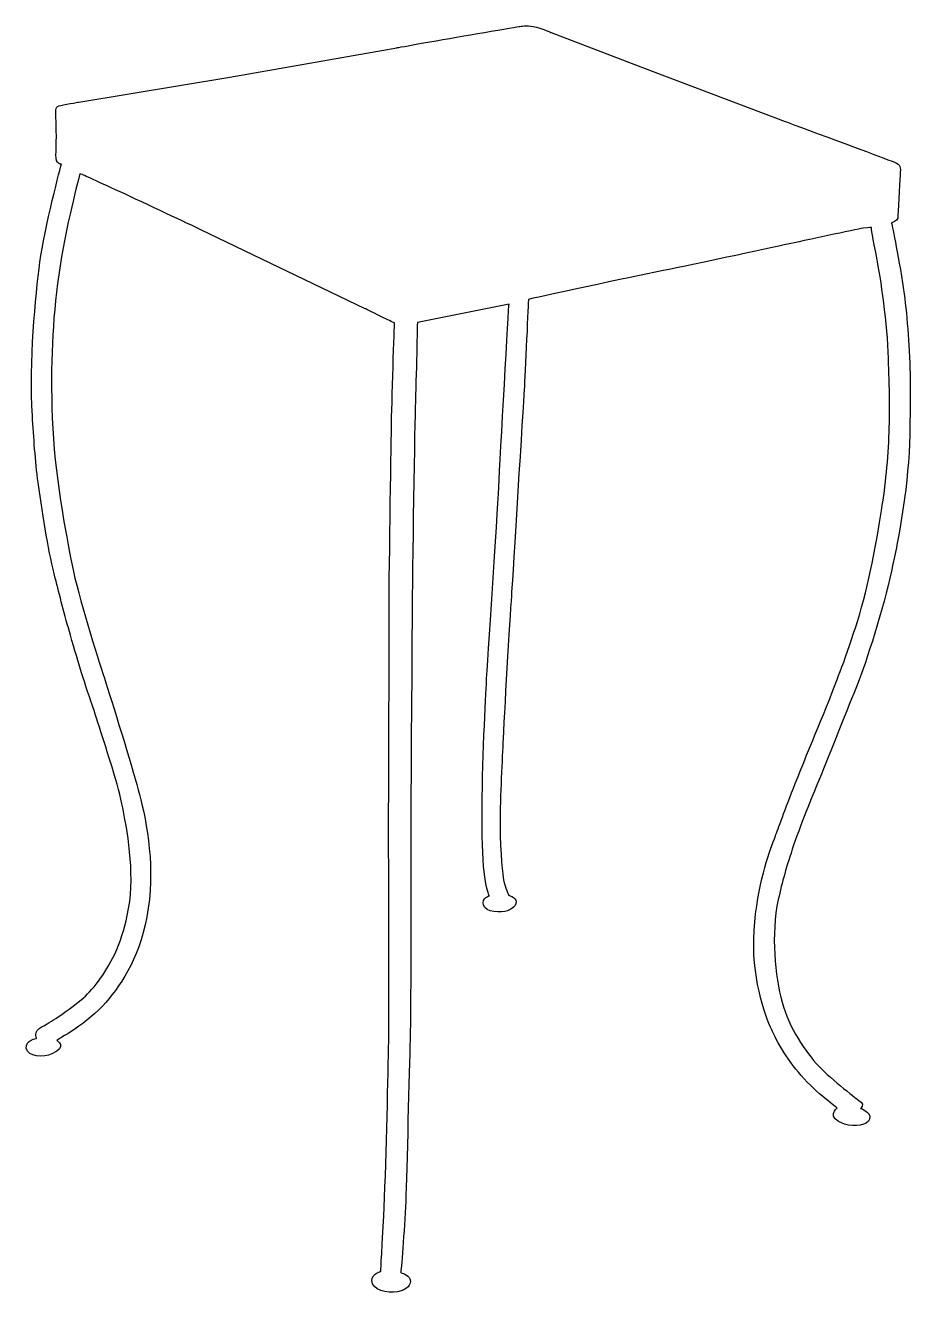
# Model space of a CAD drawing. Header units: centimetres. Extents: x -7.1 to 7.1, y -10.2 to 10.1.
import ezdxf

# ---------------------------------------------------------------- set-up
doc = ezdxf.new("R2010")
doc.units = ezdxf.units.CM
doc.header["$MEASUREMENT"] = 0
doc.layers.add('Camada 1', color=7, linetype='Continuous')

msp = doc.modelspace()

# ---------------------------------------------------------------- linework, layer by layer
at = {"layer": 'Camada 1'}
msp.add_open_spline([(-1.00186, -8.68463), (-0.98315, -8.22084), (-0.94574, -6.56354), (-0.93087, -6.09589), (-0.93087, -6.09589), (-0.91587, -5.62827), (-0.91587, -2.97963), (-0.91952, -2.6766), (-0.91952, -2.6766), (-0.9232, -2.37376), (-0.90081, 0.02816), (-0.90081, 0.53317), (-0.90081, 0.53317), (-0.90081, 1.03818), (-0.86342, 3.53344), (-0.84842, 4.02726), (-0.84842, 4.02726), (-0.83339, 4.5211), (-0.81482, 5.38894), (-0.81482, 5.38894), (-0.81482, 5.38894), (-0.81482, 5.38894), (0.65229, 5.68459), (0.65229, 5.68459), (0.65229, 5.68459), (0.65229, 5.68459), (0.51005, 3.23042), (0.48767, 2.75531), (0.48767, 2.75531), (0.46529, 2.28014), (0.30804, -0.05414), (0.28934, -0.39839), (0.28934, -0.39839), (0.27063, -0.74264), (0.21454, -1.90226), (0.22206, -2.69161), (0.22206, -2.69161), (0.22574, -3.09547), (0.24473, -3.38537), (0.2735, -3.56116), (0.2735, -3.56116), (0.30083, -3.72864), (0.33806, -3.79145), (0.33806, -3.79145), (0.33806, -3.79145), (0.33806, -3.79145), (0.21453, -3.82135), (0.24442, -3.94105), (0.24442, -3.94105), (0.27448, -4.06072), (0.53081, -4.06779), (0.62624, -4.03088), (0.62624, -4.03088), (0.80092, -3.9628), (0.78396, -3.86578), (0.72676, -3.81945), (0.72676, -3.81945), (0.69385, -3.79257), (0.64492, -3.78013), (0.64492, -3.78013), (0.64492, -3.78013), (0.64492, -3.78013), (0.59251, -3.66795), (0.56629, -3.53703), (0.56629, -3.53703), (0.55364, -3.47361), (0.51179, -3.11849), (0.5094, -2.66539), (0.5094, -2.66539), (0.50715, -2.18036), (0.54522, -1.58872), (0.55877, -1.27739), (0.55877, -1.27739), (0.58499, -0.6752), (0.67847, 0.8474), (0.69352, 1.06809), (0.69352, 1.06809), (0.70852, 1.28881), (0.88082, 4.08707), (0.89569, 4.31159), (0.89569, 4.31159), (0.91056, 4.53611), (0.96297, 5.75939), (0.96297, 5.75939), (0.96297, 5.75939), (0.96297, 5.75939), (2.73695, 6.1447), (3.04762, 6.20466), (3.04762, 6.20466), (3.35832, 6.26443), (4.89288, 6.59362), (5.11375, 6.64223), (5.11375, 6.64223), (5.33462, 6.69081), (6.21026, 6.87795), (6.3226, 6.89665), (6.3226, 6.89665), (6.43478, 6.91536), (6.45365, 6.91168), (6.45365, 6.91168), (6.45365, 6.91168), (6.45365, 6.91168), (6.47603, 6.73586), (6.53964, 6.42516), (6.53964, 6.42516), (6.60325, 6.1148), (6.71546, 5.35151), (6.72678, 4.81292), (6.72678, 4.81292), (6.73236, 4.54281), (6.75202, 4.24893), (6.74514, 3.85912), (6.74514, 3.85912), (6.73876, 3.4714), (6.70585, 2.98811), (6.65182, 2.62053), (6.65182, 2.62053), (6.59459, 2.23199), (6.49648, 1.57659), (6.32707, 0.93699), (6.32707, 0.93699), (6.17525, 0.36356), (5.95279, -0.2054), (5.86968, -0.42466), (5.86968, -0.42466), (5.76803, -0.69284), (5.46534, -1.41552), (5.23648, -1.99118), (5.23648, -1.99118), (5.06932, -2.41152), (4.95517, -2.73593), (4.91909, -2.83377), (4.91909, -2.83377), (4.83294, -3.06584), (4.6608, -3.48486), (4.58601, -4.21426), (4.58601, -4.21426), (4.51105, -4.94366), (4.70206, -5.5871), (4.84043, -5.8978), (4.84043, -5.8978), (4.87559, -5.97628), (4.93695, -6.10653), (5.02566, -6.2529), (5.02566, -6.2529), (5.10765, -6.38747), (5.2128, -6.53548), (5.32932, -6.66859), (5.32932, -6.66859), (5.58665, -6.96283), (5.90706, -7.18834), (5.90706, -7.18834), (5.90706, -7.18834), (5.90706, -7.18834), (5.71082, -7.34), (6.02311, -7.44644), (6.02311, -7.44644), (6.18707, -7.50237), (6.39374, -7.4666), (6.42586, -7.3691), (6.42586, -7.3691), (6.45047, -7.29525), (6.39199, -7.26139), (6.3712, -7.24443), (6.3712, -7.24443), (6.31511, -7.19969), (6.28137, -7.19969), (6.28137, -7.19969), (6.28137, -7.19969), (6.28137, -7.19969), (6.34132, -7.13225), (6.28888, -7.09486), (6.28888, -7.09486), (6.23647, -7.05745), (5.82477, -6.74326), (5.61141, -6.51873), (5.61141, -6.51873), (5.39808, -6.29434), (5.13611, -5.90151), (5.02393, -5.49381), (5.02393, -5.49381), (4.91159, -5.08595), (4.84145, -4.4096), (4.96384, -3.85154), (4.96384, -3.85154), (5.0257, -3.56992), (5.09267, -3.32399), (5.20932, -2.9831), (5.20932, -2.9831), (5.34598, -2.58466), (5.53791, -2.12103), (5.6226, -1.91744), (5.6226, -1.91744), (5.77987, -1.53964), (6.09438, -0.74645), (6.23281, -0.4022), (6.23281, -0.4022), (6.37119, -0.05811), (6.64834, 0.82473), (6.77555, 1.40472), (6.77555, 1.40472), (6.90279, 1.98453), (7.05619, 2.8263), (7.06739, 3.58941), (7.06739, 3.58941), (7.07234, 3.91654), (7.08271, 4.21126), (7.07345, 4.56572), (7.07345, 4.56572), (7.0608, 5.0388), (7.02133, 5.56635), (6.97005, 5.91266), (6.97005, 5.91266), (6.88022, 6.51869), (6.77553, 6.98631), (6.77553, 6.98631), (6.77553, 6.98631), (6.77553, 6.98631), (6.87081, 7.00914), (6.87652, 7.06111), (6.87652, 7.06111), (6.88388, 7.12839), (6.90274, 7.5997), (6.91393, 7.74575), (6.91393, 7.74575), (6.92512, 7.89154), (6.92512, 7.9104), (6.8241, 7.95514), (6.8241, 7.95514), (6.72311, 8.0002), (5.07632, 8.60607), (5.07632, 8.60607), (5.07632, 8.60607), (5.07632, 8.60607), (2.78947, 9.47406), (2.78947, 9.47406), (2.78947, 9.47406), (2.78947, 9.47406), (1.32991, 10.0316), (1.32991, 10.0316), (1.32991, 10.0316), (1.32991, 10.0316), (1.18447, 10.09968), (1.03696, 10.12862), (1.03696, 10.12862), (0.946, 10.14666), (0.83543, 10.13359), (0.81339, 10.12878), (0.81339, 10.12878), (0.74849, 10.11473), (0.44549, 10.06742), (0.14807, 10.01562), (0.14807, 10.01562), (-0.43015, 9.9151), (-1.14405, 9.78837), (-1.14405, 9.78837), (-1.14405, 9.78837), (-1.14405, 9.78837), (-3.82009, 9.31706), (-3.82009, 9.31706), (-3.82009, 9.31706), (-3.82009, 9.31706), (-6.2378, 8.91672), (-6.2378, 8.91672), (-6.2378, 8.91672), (-6.2378, 8.91672), (-6.49606, 8.87547), (-6.55615, 8.85695), (-6.55615, 8.85695), (-6.61595, 8.83809), (-6.60843, 8.77832), (-6.60089, 8.66613), (-6.60089, 8.66613), (-6.59356, 8.55395), (-6.59356, 8.187), (-6.60089, 8.0751), (-6.60089, 8.0751), (-6.61208, 7.91418), (-6.5149, 7.92167), (-6.5149, 7.92167), (-6.5149, 7.92167), (-6.5149, 7.92167), (-6.78821, 6.89278), (-6.85918, 6.3542), (-6.85918, 6.3542), (-6.9303, 5.81546), (-7.03148, 4.75297), (-6.97901, 3.89268), (-6.97901, 3.89268), (-6.9584, 3.55467), (-6.93284, 3.17174), (-6.88633, 2.82495), (-6.88633, 2.82495), (-6.80931, 2.2485), (-6.70766, 1.66293), (-6.61209, 1.29246), (-6.61209, 1.29246), (-6.54782, 1.04283), (-6.459, 0.69138), (-6.36981, 0.37957), (-6.36981, 0.37957), (-6.24133, -0.07014), (-6.11221, -0.47001), (-6.05448, -0.63781), (-6.05448, -0.63781), (-5.99392, -0.81505), (-5.83284, -1.30395), (-5.70385, -1.73319), (-5.70385, -1.73319), (-5.62604, -1.99306), (-5.56447, -2.20722), (-5.53044, -2.38494), (-5.53044, -2.38494), (-5.44059, -2.85608), (-5.3284, -3.51453), (-5.45945, -4.10939), (-5.45945, -4.10939), (-5.50805, -4.33042), (-5.56957, -4.53481), (-5.66053, -4.72502), (-5.66053, -4.72502), (-5.81473, -5.04704), (-6.02505, -5.31538), (-6.19673, -5.45635), (-6.19673, -5.45635), (-6.46983, -5.68072), (-6.6947, -5.81817), (-6.82176, -5.88659), (-6.82176, -5.88659), (-6.97519, -5.96872), (-6.91159, -6.07354), (-6.91159, -6.07354), (-6.91159, -6.07354), (-6.91159, -6.07354), (-7.09122, -6.10344), (-7.07624, -6.23065), (-7.07624, -6.23065), (-7.05928, -6.37943), (-6.78917, -6.37847), (-6.66836, -6.32413), (-6.66836, -6.32413), (-6.40259, -6.20443), (-6.58973, -6.10709), (-6.58973, -6.10709), (-6.58973, -6.10709), (-6.58973, -6.10709), (-6.07702, -5.82295), (-5.80376, -5.50109), (-5.80376, -5.50109), (-5.53047, -5.17938), (-5.2348, -4.74163), (-5.12262, -3.98984), (-5.12262, -3.98984), (-5.01044, -3.23774), (-5.17501, -2.48965), (-5.28354, -2.09312), (-5.28354, -2.09312), (-5.39207, -1.69646), (-5.7101, -0.66019), (-5.82615, -0.30475), (-5.82615, -0.30475), (-5.94217, 0.05053), (-6.24551, 1.00449), (-6.34264, 1.50214), (-6.34264, 1.50214), (-6.44017, 1.99969), (-6.63096, 2.97984), (-6.66085, 3.85881), (-6.66085, 3.85881), (-6.69072, 4.73813), (-6.66085, 5.39657), (-6.55615, 6.15219), (-6.55615, 6.15219), (-6.4513, 6.90784), (-6.21928, 7.76446), (-6.21928, 7.76446), (-6.21928, 7.76446), (-6.21928, 7.76446), (-6.19306, 7.76446), (-6.17803, 7.75713), (-6.17803, 7.75713), (-6.17131, 7.75393), (-5.84209, 7.60576), (-5.42304, 7.41063), (-5.42304, 7.41063), (-4.90811, 7.17044), (-4.28419, 6.87429), (-4.28419, 6.87429), (-4.28419, 6.87429), (-4.28419, 6.87429), (-1.64942, 5.60982), (-1.64942, 5.60982), (-1.64942, 5.60982), (-1.64942, 5.60982), (-1.48482, 5.5264), (-1.3469, 5.45861), (-1.3469, 5.45861), (-1.27065, 5.42157), (-1.18148, 5.38159), (-1.18148, 5.38159), (-1.18148, 5.38159), (-1.18148, 5.38159), (-1.22654, 4.05717), (-1.23022, 3.70191), (-1.23022, 3.70191), (-1.2339, 3.34647), (-1.27131, 1.2551), (-1.26763, 0.57813), (-1.26763, 0.57813), (-1.26395, -0.09902), (-1.27512, -1.96203), (-1.27512, -2.73649), (-1.27512, -2.73649), (-1.27512, -3.51082), (-1.26395, -5.68064), (-1.27512, -6.23426), (-1.27512, -6.23426), (-1.28634, -6.78787), (-1.31637, -8.19842), (-1.35378, -8.92399), (-1.35378, -8.92399), (-1.39117, -9.6499), (-1.40236, -9.80698), (-1.40236, -9.80698), (-1.40236, -9.80698), (-1.40236, -9.80698), (-1.59604, -9.85826), (-1.53341, -10.00531), (-1.53341, -10.00531), (-1.47713, -10.1362), (-1.21887, -10.16242), (-1.07314, -10.11749), (-1.07314, -10.11749), (-0.99837, -10.09447), (-0.90116, -10.02989), (-0.93376, -9.92762), (-0.93376, -9.92762), (-0.95421, -9.8624), (-1.08047, -9.82565), (-1.08047, -9.82565), (-1.08047, -9.82565), (-1.08047, -9.82565), (-1.0207, -9.1486), (-1.00186, -8.68463)], degree=3, knots=[0, 0, 0, 0, 0.00892857, 0.00892857, 0.00892857, 0.00892857, 0.01785714, 0.01785714, 0.01785714, 0.01785714, 0.02678571, 0.02678571, 0.02678571, 0.02678571, 0.03571429, 0.03571429, 0.03571429, 0.03571429, 0.04464286, 0.04464286, 0.04464286, 0.04464286, 0.05357143, 0.05357143, 0.05357143, 0.05357143, 0.0625, 0.0625, 0.0625, 0.0625, 0.07142857, 0.07142857, 0.07142857, 0.07142857, 0.08035714, 0.08035714, 0.08035714, 0.08035714, 0.08928571, 0.08928571, 0.08928571, 0.08928571, 0.09821429, 0.09821429, 0.09821429, 0.09821429, 0.10714286, 0.10714286, 0.10714286, 0.10714286, 0.11607143, 0.11607143, 0.11607143, 0.11607143, 0.125, 0.125, 0.125, 0.125, 0.13392857, 0.13392857, 0.13392857, 0.13392857, 0.14285714, 0.14285714, 0.14285714, 0.14285714, 0.15178571, 0.15178571, 0.15178571, 0.15178571, 0.16071429, 0.16071429, 0.16071429, 0.16071429, 0.16964286, 0.16964286, 0.16964286, 0.16964286, 0.17857143, 0.17857143, 0.17857143, 0.17857143, 0.1875, 0.1875, 0.1875, 0.1875, 0.19642857, 0.19642857, 0.19642857, 0.19642857, 0.20535714, 0.20535714, 0.20535714, 0.20535714, 0.21428571, 0.21428571, 0.21428571, 0.21428571, 0.22321429, 0.22321429, 0.22321429, 0.22321429, 0.23214286, 0.23214286, 0.23214286, 0.23214286, 0.24107143, 0.24107143, 0.24107143, 0.24107143, 0.25, 0.25, 0.25, 0.25, 0.25892857, 0.25892857, 0.25892857, 0.25892857, 0.26785714, 0.26785714, 0.26785714, 0.26785714, 0.27678571, 0.27678571, 0.27678571, 0.27678571, 0.28571429, 0.28571429, 0.28571429, 0.28571429, 0.29464286, 0.29464286, 0.29464286, 0.29464286, 0.30357143, 0.30357143, 0.30357143, 0.30357143, 0.3125, 0.3125, 0.3125, 0.3125, 0.32142857, 0.32142857, 0.32142857, 0.32142857, 0.33035714, 0.33035714, 0.33035714, 0.33035714, 0.33928571, 0.33928571, 0.33928571, 0.33928571, 0.34821429, 0.34821429, 0.34821429, 0.34821429, 0.35714286, 0.35714286, 0.35714286, 0.35714286, 0.36607143, 0.36607143, 0.36607143, 0.36607143, 0.375, 0.375, 0.375, 0.375, 0.38392857, 0.38392857, 0.38392857, 0.38392857, 0.39285714, 0.39285714, 0.39285714, 0.39285714, 0.40178571, 0.40178571, 0.40178571, 0.40178571, 0.41071429, 0.41071429, 0.41071429, 0.41071429, 0.41964286, 0.41964286, 0.41964286, 0.41964286, 0.42857143, 0.42857143, 0.42857143, 0.42857143, 0.4375, 0.4375, 0.4375, 0.4375, 0.44642857, 0.44642857, 0.44642857, 0.44642857, 0.45535714, 0.45535714, 0.45535714, 0.45535714, 0.46428571, 0.46428571, 0.46428571, 0.46428571, 0.47321429, 0.47321429, 0.47321429, 0.47321429, 0.48214286, 0.48214286, 0.48214286, 0.48214286, 0.49107143, 0.49107143, 0.49107143, 0.49107143, 0.5, 0.5, 0.5, 0.5, 0.50892857, 0.50892857, 0.50892857, 0.50892857, 0.51785714, 0.51785714, 0.51785714, 0.51785714, 0.52678571, 0.52678571, 0.52678571, 0.52678571, 0.53571429, 0.53571429, 0.53571429, 0.53571429, 0.54464286, 0.54464286, 0.54464286, 0.54464286, 0.55357143, 0.55357143, 0.55357143, 0.55357143, 0.5625, 0.5625, 0.5625, 0.5625, 0.57142857, 0.57142857, 0.57142857, 0.57142857, 0.58035714, 0.58035714, 0.58035714, 0.58035714, 0.58928571, 0.58928571, 0.58928571, 0.58928571, 0.59821429, 0.59821429, 0.59821429, 0.59821429, 0.60714286, 0.60714286, 0.60714286, 0.60714286, 0.61607143, 0.61607143, 0.61607143, 0.61607143, 0.625, 0.625, 0.625, 0.625, 0.63392857, 0.63392857, 0.63392857, 0.63392857, 0.64285714, 0.64285714, 0.64285714, 0.64285714, 0.65178571, 0.65178571, 0.65178571, 0.65178571, 0.66071429, 0.66071429, 0.66071429, 0.66071429, 0.66964286, 0.66964286, 0.66964286, 0.66964286, 0.67857143, 0.67857143, 0.67857143, 0.67857143, 0.6875, 0.6875, 0.6875, 0.6875, 0.69642857, 0.69642857, 0.69642857, 0.69642857, 0.70535714, 0.70535714, 0.70535714, 0.70535714, 0.71428571, 0.71428571, 0.71428571, 0.71428571, 0.72321429, 0.72321429, 0.72321429, 0.72321429, 0.73214286, 0.73214286, 0.73214286, 0.73214286, 0.74107143, 0.74107143, 0.74107143, 0.74107143, 0.75, 0.75, 0.75, 0.75, 0.75892857, 0.75892857, 0.75892857, 0.75892857, 0.76785714, 0.76785714, 0.76785714, 0.76785714, 0.77678571, 0.77678571, 0.77678571, 0.77678571, 0.78571429, 0.78571429, 0.78571429, 0.78571429, 0.79464286, 0.79464286, 0.79464286, 0.79464286, 0.80357143, 0.80357143, 0.80357143, 0.80357143, 0.8125, 0.8125, 0.8125, 0.8125, 0.82142857, 0.82142857, 0.82142857, 0.82142857, 0.83035714, 0.83035714, 0.83035714, 0.83035714, 0.83928571, 0.83928571, 0.83928571, 0.83928571, 0.84821429, 0.84821429, 0.84821429, 0.84821429, 0.85714286, 0.85714286, 0.85714286, 0.85714286, 0.86607143, 0.86607143, 0.86607143, 0.86607143, 0.875, 0.875, 0.875, 0.875, 0.88392857, 0.88392857, 0.88392857, 0.88392857, 0.89285714, 0.89285714, 0.89285714, 0.89285714, 0.90178571, 0.90178571, 0.90178571, 0.90178571, 0.91071429, 0.91071429, 0.91071429, 0.91071429, 0.91964286, 0.91964286, 0.91964286, 0.91964286, 0.92857143, 0.92857143, 0.92857143, 0.92857143, 0.9375, 0.9375, 0.9375, 0.9375, 0.94642857, 0.94642857, 0.94642857, 0.94642857, 0.95535714, 0.95535714, 0.95535714, 0.95535714, 0.96428571, 0.96428571, 0.96428571, 0.96428571, 0.97321429, 0.97321429, 0.97321429, 0.97321429, 0.98214286, 0.98214286, 0.98214286, 0.98214286, 1, 1, 1, 1], dxfattribs=at)

doc.saveas('drawing.dxf')
